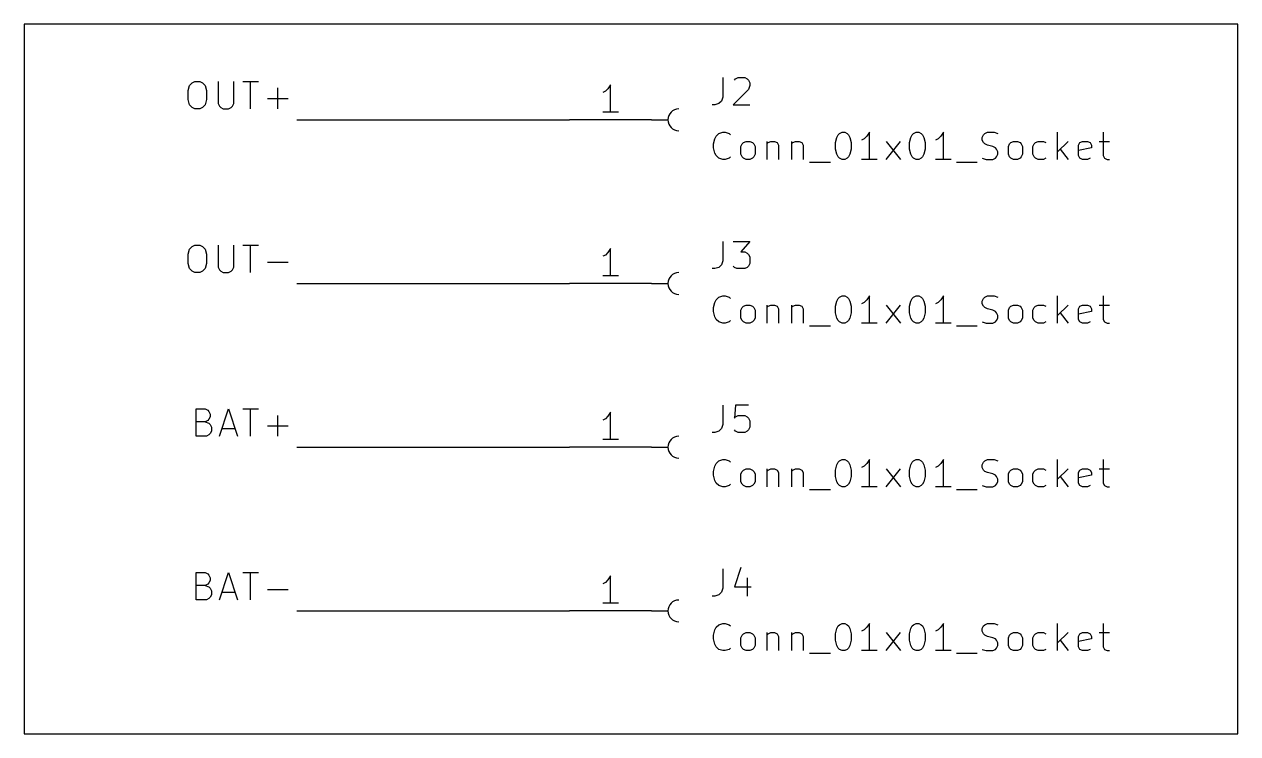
# Model space of a CAD drawing. Header units: inches. Extents: x 0.4 to 11.3, y -7.9 to -0.4.
# Drawn here: x 6.8 to 9.025, y -5.475 to -4.175 of the extents above; entities that cross this region are included whole.
import ezdxf

# ---------------------------------------------------------------- set-up
doc = ezdxf.new("R2010")
doc.units = ezdxf.units.IN
doc.header["$MEASUREMENT"] = 0
for name, color, linetype in [('GREENSIXTYFIVE', 129, 'CONTINUOUS'), ('LIGHTBLUE', 172, 'CONTINUOUS'), ('LIGHTGREEN', 92, 'CONTINUOUS'), ('LIGHTRED', 12, 'CONTINUOUS'), ('RED', 14, 'CONTINUOUS'), ('REDSIX', 19, 'CONTINUOUS')]:
    doc.layers.add(name, color=color, linetype=linetype)

msp = doc.modelspace()

# ---------------------------------------------------------------- linework, layer by layer
at = {"layer": 'GREENSIXTYFIVE', "linetype": 'CONTINUOUS'}
for p, q in [((8.0806, -4.2728), (8.0806, -4.3085)), ((8.1282, -4.2942), (8.0996, -4.3228)), ((8.102, -4.2776), (8.1044, -4.2752)), ((8.1044, -4.2752), (8.1091, -4.2728)), ((8.1091, -4.2728), (8.121, -4.2728)), ((8.121, -4.2728), (8.1258, -4.2752)), ((8.1258, -4.2752), (8.1282, -4.2776)), ((8.1282, -4.2776), (8.1306, -4.2823)), ((8.1306, -4.2871), (8.1282, -4.2942)), ((8.1306, -4.2823), (8.1306, -4.2871)), ((8.0782, -4.3157), (8.0734, -4.3204)), ((8.0806, -4.3085), (8.0782, -4.3157)), ((8.0663, -4.3228), (8.0615, -4.3228)), ((8.0734, -4.3204), (8.0663, -4.3228)), ((8.0996, -4.3228), (8.1306, -4.3228)), ((8.0663, -4.3847), (8.0687, -4.3799)), ((8.0687, -4.3799), (8.0734, -4.3752)), ((8.0734, -4.3752), (8.0806, -4.3728)), ((8.0806, -4.3728), (8.0853, -4.3728)), ((8.0853, -4.3728), (8.0925, -4.3752)), ((8.0925, -4.3752), (8.0949, -4.3776)), ((8.2877, -4.3918), (8.2901, -4.3823)), ((8.2901, -4.3823), (8.2925, -4.3776)), ((8.2925, -4.3776), (8.2948, -4.3752)), ((8.2948, -4.3752), (8.2996, -4.3728)), ((8.2996, -4.3728), (8.3044, -4.3728)), ((8.3044, -4.3728), (8.3091, -4.3752)), ((8.3091, -4.3752), (8.3115, -4.3776)), ((8.3115, -4.3776), (8.3139, -4.3823)), ((8.3139, -4.3823), (8.3163, -4.3918)), ((8.3448, -4.3799), (8.3401, -4.3847)), ((8.3496, -4.3728), (8.3448, -4.3799)), ((8.3496, -4.4228), (8.3496, -4.3728)), ((8.4234, -4.3918), (8.4258, -4.3823)), ((8.4258, -4.3823), (8.4282, -4.3776)), ((8.4282, -4.3776), (8.4306, -4.3752)), ((8.4306, -4.3752), (8.4353, -4.3728)), ((8.4353, -4.3728), (8.4401, -4.3728)), ((8.4401, -4.3728), (8.4448, -4.3752)), ((8.4448, -4.3752), (8.4472, -4.3776)), ((8.4472, -4.3776), (8.4496, -4.3823)), ((8.4496, -4.3823), (8.452, -4.3918)), ((8.4806, -4.3799), (8.4758, -4.3847)), ((8.4853, -4.3728), (8.4806, -4.3799)), ((8.4853, -4.4228), (8.4853, -4.3728)), ((8.5567, -4.3823), (8.5591, -4.3776)), ((8.5567, -4.3871), (8.5567, -4.3823)), ((8.5591, -4.3776), (8.5615, -4.3752)), ((8.5615, -4.3752), (8.5663, -4.3728)), ((8.5663, -4.3728), (8.5782, -4.3728)), ((8.5782, -4.3728), (8.5853, -4.3752)), ((8.6948, -4.4228), (8.6948, -4.3728)), ((8.7782, -4.3728), (8.7782, -4.4157)), ((8.0639, -4.3942), (8.0663, -4.3847)), ((8.0639, -4.4014), (8.0639, -4.3942)), ((8.0663, -4.4109), (8.0639, -4.4014)), ((8.1139, -4.399), (8.1163, -4.3942)), ((8.1139, -4.4133), (8.1139, -4.399)), ((8.1163, -4.3942), (8.1187, -4.3918)), ((8.1187, -4.3918), (8.1234, -4.3895)), ((8.1234, -4.3895), (8.1306, -4.3895)), ((8.1306, -4.3895), (8.1353, -4.3918)), ((8.1353, -4.3918), (8.1377, -4.3942)), ((8.1377, -4.3942), (8.1401, -4.399)), ((8.1401, -4.399), (8.1401, -4.4133)), ((8.1615, -4.3895), (8.1615, -4.4228)), ((8.1615, -4.3942), (8.1639, -4.3918)), ((8.1639, -4.3918), (8.1687, -4.3895)), ((8.1687, -4.3895), (8.1758, -4.3895)), ((8.1758, -4.3895), (8.1806, -4.3918)), ((8.1806, -4.3918), (8.1829, -4.3966)), ((8.1829, -4.3966), (8.1829, -4.4228)), ((8.2068, -4.3895), (8.2068, -4.4228)), ((8.2068, -4.3942), (8.2091, -4.3918)), ((8.2091, -4.3918), (8.2139, -4.3895)), ((8.2139, -4.3895), (8.221, -4.3895)), ((8.221, -4.3895), (8.2258, -4.3918)), ((8.2258, -4.3918), (8.2282, -4.3966)), ((8.2282, -4.3966), (8.2282, -4.4228)), ((8.2877, -4.4038), (8.2877, -4.3918)), ((8.2901, -4.4133), (8.2877, -4.4038)), ((8.3163, -4.4038), (8.3139, -4.4133)), ((8.3163, -4.3918), (8.3163, -4.4038)), ((8.3401, -4.3847), (8.3353, -4.3871)), ((8.3806, -4.4228), (8.4067, -4.3895)), ((8.3806, -4.3895), (8.4067, -4.4228)), ((8.4234, -4.4038), (8.4234, -4.3918)), ((8.4258, -4.4133), (8.4234, -4.4038)), ((8.452, -4.4038), (8.4496, -4.4133)), ((8.452, -4.3918), (8.452, -4.4038)), ((8.4758, -4.3847), (8.471, -4.3871)), ((8.5591, -4.3918), (8.5567, -4.3871)), ((8.5615, -4.3942), (8.5591, -4.3918)), ((8.5663, -4.3966), (8.5615, -4.3942)), ((8.5758, -4.399), (8.5663, -4.3966)), ((8.5806, -4.4014), (8.5758, -4.399)), ((8.5829, -4.4038), (8.5806, -4.4014)), ((8.5853, -4.4085), (8.5829, -4.4038)), ((8.6044, -4.399), (8.6067, -4.3942)), ((8.6044, -4.4133), (8.6044, -4.399)), ((8.6067, -4.3942), (8.6091, -4.3918)), ((8.6091, -4.3918), (8.6139, -4.3895)), ((8.6139, -4.3895), (8.621, -4.3895)), ((8.621, -4.3895), (8.6258, -4.3918)), ((8.6258, -4.3918), (8.6282, -4.3942)), ((8.6282, -4.3942), (8.6306, -4.399)), ((8.6306, -4.399), (8.6306, -4.4133)), ((8.6496, -4.399), (8.652, -4.3942)), ((8.6496, -4.4133), (8.6496, -4.399)), ((8.652, -4.3942), (8.6544, -4.3918)), ((8.6544, -4.3918), (8.6591, -4.3895)), ((8.6591, -4.3895), (8.6686, -4.3895)), ((8.6686, -4.3895), (8.6734, -4.3918)), ((8.7139, -4.3895), (8.6948, -4.4085)), ((8.6996, -4.4038), (8.7139, -4.4228)), ((8.7329, -4.3966), (8.7353, -4.3918)), ((8.7329, -4.4157), (8.7329, -4.3966)), ((8.7567, -4.4014), (8.7329, -4.4061)), ((8.7353, -4.3918), (8.7401, -4.3895)), ((8.7401, -4.3895), (8.7496, -4.3895)), ((8.7496, -4.3895), (8.7544, -4.3918)), ((8.7544, -4.3918), (8.7567, -4.3966)), ((8.7567, -4.3966), (8.7567, -4.4014)), ((8.771, -4.3895), (8.7901, -4.3895)), ((8.0687, -4.4157), (8.0663, -4.4109)), ((8.0734, -4.4204), (8.0687, -4.4157)), ((8.0806, -4.4228), (8.0734, -4.4204)), ((8.0853, -4.4228), (8.0806, -4.4228)), ((8.0925, -4.4204), (8.0853, -4.4228)), ((8.0949, -4.418), (8.0925, -4.4204)), ((8.1163, -4.418), (8.1139, -4.4133)), ((8.1187, -4.4204), (8.1163, -4.418)), ((8.1234, -4.4228), (8.1187, -4.4204)), ((8.1306, -4.4228), (8.1234, -4.4228)), ((8.1353, -4.4204), (8.1306, -4.4228)), ((8.1377, -4.418), (8.1353, -4.4204)), ((8.1401, -4.4133), (8.1377, -4.418)), ((8.2401, -4.4276), (8.2782, -4.4276)), ((8.2925, -4.418), (8.2901, -4.4133)), ((8.2948, -4.4204), (8.2925, -4.418)), ((8.2996, -4.4228), (8.2948, -4.4204)), ((8.3044, -4.4228), (8.2996, -4.4228)), ((8.3091, -4.4204), (8.3044, -4.4228)), ((8.3115, -4.418), (8.3091, -4.4204)), ((8.3139, -4.4133), (8.3115, -4.418)), ((8.3639, -4.4228), (8.3353, -4.4228)), ((8.4282, -4.418), (8.4258, -4.4133)), ((8.4306, -4.4204), (8.4282, -4.418)), ((8.4353, -4.4228), (8.4306, -4.4204)), ((8.4401, -4.4228), (8.4353, -4.4228)), ((8.4448, -4.4204), (8.4401, -4.4228)), ((8.4472, -4.418), (8.4448, -4.4204)), ((8.4496, -4.4133), (8.4472, -4.418)), ((8.4996, -4.4228), (8.471, -4.4228)), ((8.5091, -4.4276), (8.5472, -4.4276)), ((8.5567, -4.4204), (8.5639, -4.4228)), ((8.5639, -4.4228), (8.5758, -4.4228)), ((8.5758, -4.4228), (8.5806, -4.4204)), ((8.5806, -4.4204), (8.5829, -4.418)), ((8.5829, -4.418), (8.5853, -4.4133)), ((8.5853, -4.4133), (8.5853, -4.4085)), ((8.6067, -4.418), (8.6044, -4.4133)), ((8.6091, -4.4204), (8.6067, -4.418)), ((8.6139, -4.4228), (8.6091, -4.4204)), ((8.621, -4.4228), (8.6139, -4.4228)), ((8.6258, -4.4204), (8.621, -4.4228)), ((8.6282, -4.418), (8.6258, -4.4204)), ((8.6306, -4.4133), (8.6282, -4.418)), ((8.652, -4.418), (8.6496, -4.4133)), ((8.6544, -4.4204), (8.652, -4.418)), ((8.6591, -4.4228), (8.6544, -4.4204)), ((8.6686, -4.4228), (8.6591, -4.4228)), ((8.6734, -4.4204), (8.6686, -4.4228)), ((8.7353, -4.4204), (8.7329, -4.4157)), ((8.7401, -4.4228), (8.7353, -4.4204)), ((8.7496, -4.4228), (8.7401, -4.4228)), ((8.7544, -4.4204), (8.7496, -4.4228)), ((8.7782, -4.4157), (8.7806, -4.4204)), ((8.7806, -4.4204), (8.7853, -4.4228)), ((8.7853, -4.4228), (8.7901, -4.4228)), ((8.0806, -4.5728), (8.0806, -4.6085)), ((8.0996, -4.5728), (8.1306, -4.5728)), ((8.1306, -4.5728), (8.1139, -4.5918)), ((8.1139, -4.5918), (8.121, -4.5918)), ((8.121, -4.5918), (8.1258, -4.5942)), ((8.1258, -4.5942), (8.1282, -4.5966)), ((8.1282, -4.5966), (8.1306, -4.6014)), ((8.1306, -4.6014), (8.1306, -4.6133)), ((8.0663, -4.6228), (8.0615, -4.6228)), ((8.0734, -4.6204), (8.0663, -4.6228)), ((8.0782, -4.6157), (8.0734, -4.6204)), ((8.0806, -4.6085), (8.0782, -4.6157)), ((8.102, -4.6204), (8.0996, -4.618)), ((8.1068, -4.6228), (8.102, -4.6204)), ((8.121, -4.6228), (8.1068, -4.6228)), ((8.1258, -4.6204), (8.121, -4.6228)), ((8.1282, -4.618), (8.1258, -4.6204)), ((8.1306, -4.6133), (8.1282, -4.618)), ((8.0639, -4.6942), (8.0663, -4.6847)), ((8.0639, -4.7014), (8.0639, -4.6942)), ((8.0663, -4.6847), (8.0687, -4.6799)), ((8.0687, -4.6799), (8.0734, -4.6752)), ((8.0734, -4.6752), (8.0806, -4.6728)), ((8.0806, -4.6728), (8.0853, -4.6728)), ((8.0853, -4.6728), (8.0925, -4.6752)), ((8.0925, -4.6752), (8.0949, -4.6776)), ((8.1139, -4.699), (8.1163, -4.6942)), ((8.1163, -4.6942), (8.1187, -4.6918)), ((8.1187, -4.6918), (8.1234, -4.6895)), ((8.1234, -4.6895), (8.1306, -4.6895)), ((8.1306, -4.6895), (8.1353, -4.6918)), ((8.1353, -4.6918), (8.1377, -4.6942)), ((8.1377, -4.6942), (8.1401, -4.699)), ((8.1615, -4.6895), (8.1615, -4.7228)), ((8.1615, -4.6942), (8.1639, -4.6918)), ((8.1639, -4.6918), (8.1687, -4.6895)), ((8.1687, -4.6895), (8.1758, -4.6895)), ((8.1758, -4.6895), (8.1806, -4.6918)), ((8.1806, -4.6918), (8.1829, -4.6966)), ((8.2068, -4.6895), (8.2068, -4.7228)), ((8.2068, -4.6942), (8.2091, -4.6918)), ((8.2091, -4.6918), (8.2139, -4.6895)), ((8.2139, -4.6895), (8.221, -4.6895)), ((8.221, -4.6895), (8.2258, -4.6918)), ((8.2258, -4.6918), (8.2282, -4.6966)), ((8.2877, -4.6918), (8.2901, -4.6823)), ((8.2877, -4.7038), (8.2877, -4.6918)), ((8.2901, -4.6823), (8.2925, -4.6776)), ((8.2925, -4.6776), (8.2948, -4.6752)), ((8.2948, -4.6752), (8.2996, -4.6728)), ((8.2996, -4.6728), (8.3044, -4.6728)), ((8.3044, -4.6728), (8.3091, -4.6752)), ((8.3091, -4.6752), (8.3115, -4.6776)), ((8.3115, -4.6776), (8.3139, -4.6823)), ((8.3139, -4.6823), (8.3163, -4.6918)), ((8.3163, -4.6918), (8.3163, -4.7038)), ((8.3401, -4.6847), (8.3353, -4.6871)), ((8.3448, -4.6799), (8.3401, -4.6847)), ((8.3496, -4.6728), (8.3448, -4.6799)), ((8.3496, -4.7228), (8.3496, -4.6728)), ((8.3806, -4.7228), (8.4067, -4.6895)), ((8.3806, -4.6895), (8.4067, -4.7228)), ((8.4234, -4.6918), (8.4258, -4.6823)), ((8.4234, -4.7038), (8.4234, -4.6918)), ((8.4258, -4.6823), (8.4282, -4.6776)), ((8.4282, -4.6776), (8.4306, -4.6752)), ((8.4306, -4.6752), (8.4353, -4.6728)), ((8.4353, -4.6728), (8.4401, -4.6728)), ((8.4401, -4.6728), (8.4448, -4.6752)), ((8.4448, -4.6752), (8.4472, -4.6776)), ((8.4472, -4.6776), (8.4496, -4.6823)), ((8.4496, -4.6823), (8.452, -4.6918)), ((8.452, -4.6918), (8.452, -4.7038)), ((8.4758, -4.6847), (8.471, -4.6871)), ((8.4806, -4.6799), (8.4758, -4.6847)), ((8.4853, -4.6728), (8.4806, -4.6799)), ((8.4853, -4.7228), (8.4853, -4.6728)), ((8.5567, -4.6823), (8.5591, -4.6776)), ((8.5567, -4.6871), (8.5567, -4.6823)), ((8.5591, -4.6918), (8.5567, -4.6871)), ((8.5591, -4.6776), (8.5615, -4.6752)), ((8.5615, -4.6942), (8.5591, -4.6918)), ((8.5615, -4.6752), (8.5663, -4.6728)), ((8.5663, -4.6966), (8.5615, -4.6942)), ((8.5663, -4.6728), (8.5782, -4.6728)), ((8.5782, -4.6728), (8.5853, -4.6752)), ((8.6044, -4.699), (8.6067, -4.6942)), ((8.6067, -4.6942), (8.6091, -4.6918)), ((8.6091, -4.6918), (8.6139, -4.6895)), ((8.6139, -4.6895), (8.621, -4.6895)), ((8.621, -4.6895), (8.6258, -4.6918)), ((8.6258, -4.6918), (8.6282, -4.6942)), ((8.6282, -4.6942), (8.6306, -4.699)), ((8.6496, -4.699), (8.652, -4.6942)), ((8.652, -4.6942), (8.6544, -4.6918)), ((8.6544, -4.6918), (8.6591, -4.6895)), ((8.6591, -4.6895), (8.6686, -4.6895)), ((8.6686, -4.6895), (8.6734, -4.6918)), ((8.6948, -4.7228), (8.6948, -4.6728)), ((8.7139, -4.6895), (8.6948, -4.7085)), ((8.7329, -4.6966), (8.7353, -4.6918)), ((8.7353, -4.6918), (8.7401, -4.6895)), ((8.7401, -4.6895), (8.7496, -4.6895)), ((8.7496, -4.6895), (8.7544, -4.6918)), ((8.7544, -4.6918), (8.7567, -4.6966)), ((8.771, -4.6895), (8.7901, -4.6895)), ((8.7782, -4.6728), (8.7782, -4.7157)), ((8.0663, -4.7109), (8.0639, -4.7014)), ((8.0687, -4.7157), (8.0663, -4.7109)), ((8.0734, -4.7204), (8.0687, -4.7157)), ((8.1139, -4.7133), (8.1139, -4.699)), ((8.1163, -4.718), (8.1139, -4.7133)), ((8.1401, -4.7133), (8.1377, -4.718)), ((8.1401, -4.699), (8.1401, -4.7133)), ((8.1829, -4.6966), (8.1829, -4.7228)), ((8.2282, -4.6966), (8.2282, -4.7228)), ((8.2901, -4.7133), (8.2877, -4.7038)), ((8.2925, -4.718), (8.2901, -4.7133)), ((8.3139, -4.7133), (8.3115, -4.718)), ((8.3163, -4.7038), (8.3139, -4.7133)), ((8.4258, -4.7133), (8.4234, -4.7038)), ((8.4282, -4.718), (8.4258, -4.7133)), ((8.4496, -4.7133), (8.4472, -4.718)), ((8.452, -4.7038), (8.4496, -4.7133)), ((8.5758, -4.699), (8.5663, -4.6966)), ((8.5806, -4.7014), (8.5758, -4.699)), ((8.5829, -4.7038), (8.5806, -4.7014)), ((8.5853, -4.7085), (8.5829, -4.7038)), ((8.5829, -4.718), (8.5853, -4.7133)), ((8.5853, -4.7133), (8.5853, -4.7085)), ((8.6044, -4.7133), (8.6044, -4.699)), ((8.6067, -4.718), (8.6044, -4.7133)), ((8.6306, -4.7133), (8.6282, -4.718)), ((8.6306, -4.699), (8.6306, -4.7133)), ((8.6496, -4.7133), (8.6496, -4.699)), ((8.652, -4.718), (8.6496, -4.7133)), ((8.6996, -4.7038), (8.7139, -4.7228)), ((8.7329, -4.7157), (8.7329, -4.6966)), ((8.7567, -4.7014), (8.7329, -4.7061)), ((8.7353, -4.7204), (8.7329, -4.7157)), ((8.7567, -4.6966), (8.7567, -4.7014)), ((8.7782, -4.7157), (8.7806, -4.7204)), ((8.0806, -4.7228), (8.0734, -4.7204)), ((8.0853, -4.7228), (8.0806, -4.7228)), ((8.0925, -4.7204), (8.0853, -4.7228)), ((8.0949, -4.718), (8.0925, -4.7204)), ((8.1187, -4.7204), (8.1163, -4.718)), ((8.1234, -4.7228), (8.1187, -4.7204)), ((8.1306, -4.7228), (8.1234, -4.7228)), ((8.1353, -4.7204), (8.1306, -4.7228)), ((8.1377, -4.718), (8.1353, -4.7204)), ((8.2401, -4.7276), (8.2782, -4.7276)), ((8.2948, -4.7204), (8.2925, -4.718)), ((8.2996, -4.7228), (8.2948, -4.7204)), ((8.3044, -4.7228), (8.2996, -4.7228)), ((8.3091, -4.7204), (8.3044, -4.7228)), ((8.3115, -4.718), (8.3091, -4.7204)), ((8.3639, -4.7228), (8.3353, -4.7228)), ((8.4306, -4.7204), (8.4282, -4.718)), ((8.4353, -4.7228), (8.4306, -4.7204)), ((8.4401, -4.7228), (8.4353, -4.7228)), ((8.4448, -4.7204), (8.4401, -4.7228)), ((8.4472, -4.718), (8.4448, -4.7204)), ((8.4996, -4.7228), (8.471, -4.7228)), ((8.5091, -4.7276), (8.5472, -4.7276)), ((8.5567, -4.7204), (8.5639, -4.7228)), ((8.5639, -4.7228), (8.5758, -4.7228)), ((8.5758, -4.7228), (8.5806, -4.7204)), ((8.5806, -4.7204), (8.5829, -4.718)), ((8.6091, -4.7204), (8.6067, -4.718)), ((8.6139, -4.7228), (8.6091, -4.7204)), ((8.621, -4.7228), (8.6139, -4.7228)), ((8.6258, -4.7204), (8.621, -4.7228)), ((8.6282, -4.718), (8.6258, -4.7204)), ((8.6544, -4.7204), (8.652, -4.718)), ((8.6591, -4.7228), (8.6544, -4.7204)), ((8.6686, -4.7228), (8.6591, -4.7228)), ((8.6734, -4.7204), (8.6686, -4.7228)), ((8.7401, -4.7228), (8.7353, -4.7204)), ((8.7496, -4.7228), (8.7401, -4.7228)), ((8.7544, -4.7204), (8.7496, -4.7228)), ((8.7806, -4.7204), (8.7853, -4.7228)), ((8.7853, -4.7228), (8.7901, -4.7228)), ((8.0806, -4.8728), (8.0806, -4.9085)), ((8.1044, -4.8728), (8.102, -4.8966)), ((8.102, -4.8966), (8.1044, -4.8942)), ((8.1282, -4.8728), (8.1044, -4.8728)), ((8.1044, -4.8942), (8.1091, -4.8918)), ((8.1091, -4.8918), (8.121, -4.8918)), ((8.121, -4.8918), (8.1258, -4.8942)), ((8.1258, -4.8942), (8.1282, -4.8966)), ((8.0782, -4.9157), (8.0734, -4.9204)), ((8.0806, -4.9085), (8.0782, -4.9157)), ((8.1282, -4.8966), (8.1306, -4.9014)), ((8.1306, -4.9133), (8.1282, -4.918)), ((8.1306, -4.9014), (8.1306, -4.9133)), ((8.0663, -4.9228), (8.0615, -4.9228)), ((8.0734, -4.9204), (8.0663, -4.9228)), ((8.1044, -4.9204), (8.102, -4.918)), ((8.1091, -4.9228), (8.1044, -4.9204)), ((8.121, -4.9228), (8.1091, -4.9228)), ((8.1258, -4.9204), (8.121, -4.9228)), ((8.1282, -4.918), (8.1258, -4.9204)), ((8.0663, -4.9847), (8.0687, -4.9799)), ((8.0687, -4.9799), (8.0734, -4.9752)), ((8.0734, -4.9752), (8.0806, -4.9728)), ((8.0806, -4.9728), (8.0853, -4.9728)), ((8.0853, -4.9728), (8.0925, -4.9752)), ((8.0925, -4.9752), (8.0949, -4.9776)), ((8.2877, -4.9918), (8.2901, -4.9823)), ((8.2901, -4.9823), (8.2925, -4.9776)), ((8.2925, -4.9776), (8.2948, -4.9752)), ((8.2948, -4.9752), (8.2996, -4.9728)), ((8.2996, -4.9728), (8.3044, -4.9728)), ((8.3044, -4.9728), (8.3091, -4.9752)), ((8.3091, -4.9752), (8.3115, -4.9776)), ((8.3115, -4.9776), (8.3139, -4.9823)), ((8.3139, -4.9823), (8.3163, -4.9918)), ((8.3448, -4.9799), (8.3401, -4.9847)), ((8.3496, -4.9728), (8.3448, -4.9799)), ((8.3496, -5.0228), (8.3496, -4.9728)), ((8.4234, -4.9918), (8.4258, -4.9823)), ((8.4258, -4.9823), (8.4282, -4.9776)), ((8.4282, -4.9776), (8.4306, -4.9752)), ((8.4306, -4.9752), (8.4353, -4.9728)), ((8.4353, -4.9728), (8.4401, -4.9728)), ((8.4401, -4.9728), (8.4448, -4.9752)), ((8.4448, -4.9752), (8.4472, -4.9776)), ((8.4472, -4.9776), (8.4496, -4.9823)), ((8.4496, -4.9823), (8.452, -4.9918)), ((8.4806, -4.9799), (8.4758, -4.9847)), ((8.4853, -4.9728), (8.4806, -4.9799)), ((8.4853, -5.0228), (8.4853, -4.9728)), ((8.5567, -4.9823), (8.5591, -4.9776)), ((8.5567, -4.9871), (8.5567, -4.9823)), ((8.5591, -4.9776), (8.5615, -4.9752)), ((8.5615, -4.9752), (8.5663, -4.9728)), ((8.5663, -4.9728), (8.5782, -4.9728)), ((8.5782, -4.9728), (8.5853, -4.9752)), ((8.6948, -5.0228), (8.6948, -4.9728)), ((8.7782, -4.9728), (8.7782, -5.0157)), ((8.0639, -4.9942), (8.0663, -4.9847)), ((8.0639, -5.0014), (8.0639, -4.9942)), ((8.0663, -5.0109), (8.0639, -5.0014)), ((8.1139, -4.999), (8.1163, -4.9942)), ((8.1139, -5.0133), (8.1139, -4.999)), ((8.1163, -4.9942), (8.1187, -4.9918)), ((8.1187, -4.9918), (8.1234, -4.9895)), ((8.1234, -4.9895), (8.1306, -4.9895)), ((8.1306, -4.9895), (8.1353, -4.9918)), ((8.1353, -4.9918), (8.1377, -4.9942)), ((8.1377, -4.9942), (8.1401, -4.999)), ((8.1401, -4.999), (8.1401, -5.0133)), ((8.1615, -4.9895), (8.1615, -5.0228)), ((8.1615, -4.9942), (8.1639, -4.9918)), ((8.1639, -4.9918), (8.1687, -4.9895)), ((8.1687, -4.9895), (8.1758, -4.9895)), ((8.1758, -4.9895), (8.1806, -4.9918)), ((8.1806, -4.9918), (8.1829, -4.9966)), ((8.1829, -4.9966), (8.1829, -5.0228)), ((8.2068, -4.9895), (8.2068, -5.0228)), ((8.2068, -4.9942), (8.2091, -4.9918)), ((8.2091, -4.9918), (8.2139, -4.9895)), ((8.2139, -4.9895), (8.221, -4.9895)), ((8.221, -4.9895), (8.2258, -4.9918)), ((8.2258, -4.9918), (8.2282, -4.9966)), ((8.2282, -4.9966), (8.2282, -5.0228)), ((8.2877, -5.0038), (8.2877, -4.9918)), ((8.2901, -5.0133), (8.2877, -5.0038)), ((8.3163, -5.0038), (8.3139, -5.0133)), ((8.3163, -4.9918), (8.3163, -5.0038)), ((8.3401, -4.9847), (8.3353, -4.9871)), ((8.3806, -5.0228), (8.4067, -4.9895)), ((8.3806, -4.9895), (8.4067, -5.0228)), ((8.4234, -5.0038), (8.4234, -4.9918)), ((8.4258, -5.0133), (8.4234, -5.0038)), ((8.452, -5.0038), (8.4496, -5.0133)), ((8.452, -4.9918), (8.452, -5.0038)), ((8.4758, -4.9847), (8.471, -4.9871)), ((8.5591, -4.9918), (8.5567, -4.9871)), ((8.5615, -4.9942), (8.5591, -4.9918)), ((8.5663, -4.9966), (8.5615, -4.9942)), ((8.5758, -4.999), (8.5663, -4.9966)), ((8.5806, -5.0014), (8.5758, -4.999)), ((8.5829, -5.0038), (8.5806, -5.0014)), ((8.5853, -5.0085), (8.5829, -5.0038)), ((8.6044, -4.999), (8.6067, -4.9942)), ((8.6044, -5.0133), (8.6044, -4.999)), ((8.6067, -4.9942), (8.6091, -4.9918)), ((8.6091, -4.9918), (8.6139, -4.9895)), ((8.6139, -4.9895), (8.621, -4.9895)), ((8.621, -4.9895), (8.6258, -4.9918)), ((8.6258, -4.9918), (8.6282, -4.9942)), ((8.6282, -4.9942), (8.6306, -4.999)), ((8.6306, -4.999), (8.6306, -5.0133)), ((8.6496, -4.999), (8.652, -4.9942)), ((8.6496, -5.0133), (8.6496, -4.999)), ((8.652, -4.9942), (8.6544, -4.9918)), ((8.6544, -4.9918), (8.6591, -4.9895)), ((8.6591, -4.9895), (8.6686, -4.9895)), ((8.6686, -4.9895), (8.6734, -4.9918)), ((8.7139, -4.9895), (8.6948, -5.0085)), ((8.6996, -5.0038), (8.7139, -5.0228)), ((8.7329, -4.9966), (8.7353, -4.9918)), ((8.7329, -5.0157), (8.7329, -4.9966)), ((8.7567, -5.0014), (8.7329, -5.0061)), ((8.7353, -4.9918), (8.7401, -4.9895)), ((8.7401, -4.9895), (8.7496, -4.9895)), ((8.7496, -4.9895), (8.7544, -4.9918)), ((8.7544, -4.9918), (8.7567, -4.9966)), ((8.7567, -4.9966), (8.7567, -5.0014)), ((8.771, -4.9895), (8.7901, -4.9895)), ((8.0687, -5.0157), (8.0663, -5.0109)), ((8.0734, -5.0204), (8.0687, -5.0157)), ((8.0806, -5.0228), (8.0734, -5.0204)), ((8.0853, -5.0228), (8.0806, -5.0228)), ((8.0925, -5.0204), (8.0853, -5.0228)), ((8.0949, -5.018), (8.0925, -5.0204)), ((8.1163, -5.018), (8.1139, -5.0133)), ((8.1187, -5.0204), (8.1163, -5.018)), ((8.1234, -5.0228), (8.1187, -5.0204)), ((8.1306, -5.0228), (8.1234, -5.0228)), ((8.1353, -5.0204), (8.1306, -5.0228)), ((8.1377, -5.018), (8.1353, -5.0204)), ((8.1401, -5.0133), (8.1377, -5.018)), ((8.2401, -5.0276), (8.2782, -5.0276)), ((8.2925, -5.018), (8.2901, -5.0133)), ((8.2948, -5.0204), (8.2925, -5.018)), ((8.2996, -5.0228), (8.2948, -5.0204)), ((8.3044, -5.0228), (8.2996, -5.0228)), ((8.3091, -5.0204), (8.3044, -5.0228)), ((8.3115, -5.018), (8.3091, -5.0204)), ((8.3139, -5.0133), (8.3115, -5.018)), ((8.3639, -5.0228), (8.3353, -5.0228)), ((8.4282, -5.018), (8.4258, -5.0133)), ((8.4306, -5.0204), (8.4282, -5.018)), ((8.4353, -5.0228), (8.4306, -5.0204)), ((8.4401, -5.0228), (8.4353, -5.0228)), ((8.4448, -5.0204), (8.4401, -5.0228)), ((8.4472, -5.018), (8.4448, -5.0204)), ((8.4496, -5.0133), (8.4472, -5.018)), ((8.4996, -5.0228), (8.471, -5.0228)), ((8.5091, -5.0276), (8.5472, -5.0276)), ((8.5567, -5.0204), (8.5639, -5.0228)), ((8.5639, -5.0228), (8.5758, -5.0228)), ((8.5758, -5.0228), (8.5806, -5.0204)), ((8.5806, -5.0204), (8.5829, -5.018)), ((8.5829, -5.018), (8.5853, -5.0133)), ((8.5853, -5.0133), (8.5853, -5.0085)), ((8.6067, -5.018), (8.6044, -5.0133)), ((8.6091, -5.0204), (8.6067, -5.018)), ((8.6139, -5.0228), (8.6091, -5.0204)), ((8.621, -5.0228), (8.6139, -5.0228)), ((8.6258, -5.0204), (8.621, -5.0228)), ((8.6282, -5.018), (8.6258, -5.0204)), ((8.6306, -5.0133), (8.6282, -5.018)), ((8.652, -5.018), (8.6496, -5.0133)), ((8.6544, -5.0204), (8.652, -5.018)), ((8.6591, -5.0228), (8.6544, -5.0204)), ((8.6686, -5.0228), (8.6591, -5.0228)), ((8.6734, -5.0204), (8.6686, -5.0228)), ((8.7353, -5.0204), (8.7329, -5.0157)), ((8.7401, -5.0228), (8.7353, -5.0204)), ((8.7496, -5.0228), (8.7401, -5.0228)), ((8.7544, -5.0204), (8.7496, -5.0228)), ((8.7782, -5.0157), (8.7806, -5.0204)), ((8.7806, -5.0204), (8.7853, -5.0228)), ((8.7853, -5.0228), (8.7901, -5.0228)), ((8.0806, -5.1728), (8.0806, -5.2085)), ((8.1139, -5.1704), (8.102, -5.2061)), ((8.102, -5.2061), (8.1329, -5.2061)), ((8.1258, -5.1895), (8.1258, -5.2228)), ((8.0663, -5.2228), (8.0615, -5.2228)), ((8.0734, -5.2204), (8.0663, -5.2228)), ((8.0782, -5.2157), (8.0734, -5.2204)), ((8.0806, -5.2085), (8.0782, -5.2157)), ((8.0734, -5.2752), (8.0806, -5.2728)), ((8.0806, -5.2728), (8.0853, -5.2728)), ((8.0853, -5.2728), (8.0925, -5.2752)), ((8.2948, -5.2752), (8.2996, -5.2728)), ((8.2996, -5.2728), (8.3044, -5.2728)), ((8.3044, -5.2728), (8.3091, -5.2752)), ((8.3496, -5.2728), (8.3448, -5.2799)), ((8.3496, -5.3228), (8.3496, -5.2728)), ((8.4306, -5.2752), (8.4353, -5.2728)), ((8.4353, -5.2728), (8.4401, -5.2728)), ((8.4401, -5.2728), (8.4448, -5.2752)), ((8.4853, -5.2728), (8.4806, -5.2799)), ((8.4853, -5.3228), (8.4853, -5.2728)), ((8.5615, -5.2752), (8.5663, -5.2728)), ((8.5663, -5.2728), (8.5782, -5.2728)), ((8.5782, -5.2728), (8.5853, -5.2752)), ((8.6948, -5.3228), (8.6948, -5.2728)), ((8.7782, -5.2728), (8.7782, -5.3157)), ((8.0639, -5.2942), (8.0663, -5.2847)), ((8.0639, -5.3014), (8.0639, -5.2942)), ((8.0663, -5.2847), (8.0687, -5.2799)), ((8.0687, -5.2799), (8.0734, -5.2752)), ((8.0925, -5.2752), (8.0949, -5.2776)), ((8.1139, -5.299), (8.1163, -5.2942)), ((8.1163, -5.2942), (8.1187, -5.2918)), ((8.1187, -5.2918), (8.1234, -5.2895)), ((8.1234, -5.2895), (8.1306, -5.2895)), ((8.1306, -5.2895), (8.1353, -5.2918)), ((8.1353, -5.2918), (8.1377, -5.2942)), ((8.1377, -5.2942), (8.1401, -5.299)), ((8.1615, -5.2895), (8.1615, -5.3228)), ((8.1615, -5.2942), (8.1639, -5.2918)), ((8.1639, -5.2918), (8.1687, -5.2895)), ((8.1687, -5.2895), (8.1758, -5.2895)), ((8.1758, -5.2895), (8.1806, -5.2918)), ((8.1806, -5.2918), (8.1829, -5.2966)), ((8.2068, -5.2895), (8.2068, -5.3228)), ((8.2068, -5.2942), (8.2091, -5.2918)), ((8.2091, -5.2918), (8.2139, -5.2895)), ((8.2139, -5.2895), (8.221, -5.2895)), ((8.221, -5.2895), (8.2258, -5.2918)), ((8.2258, -5.2918), (8.2282, -5.2966)), ((8.2877, -5.2918), (8.2901, -5.2823)), ((8.2877, -5.3038), (8.2877, -5.2918)), ((8.2901, -5.2823), (8.2925, -5.2776)), ((8.2925, -5.2776), (8.2948, -5.2752)), ((8.3091, -5.2752), (8.3115, -5.2776)), ((8.3115, -5.2776), (8.3139, -5.2823)), ((8.3139, -5.2823), (8.3163, -5.2918)), ((8.3163, -5.2918), (8.3163, -5.3038)), ((8.3401, -5.2847), (8.3353, -5.2871)), ((8.3448, -5.2799), (8.3401, -5.2847)), ((8.3806, -5.3228), (8.4067, -5.2895)), ((8.3806, -5.2895), (8.4067, -5.3228)), ((8.4234, -5.2918), (8.4258, -5.2823)), ((8.4234, -5.3038), (8.4234, -5.2918)), ((8.4258, -5.2823), (8.4282, -5.2776)), ((8.4282, -5.2776), (8.4306, -5.2752)), ((8.4448, -5.2752), (8.4472, -5.2776)), ((8.4472, -5.2776), (8.4496, -5.2823)), ((8.4496, -5.2823), (8.452, -5.2918)), ((8.452, -5.2918), (8.452, -5.3038)), ((8.4758, -5.2847), (8.471, -5.2871)), ((8.4806, -5.2799), (8.4758, -5.2847)), ((8.5567, -5.2823), (8.5591, -5.2776)), ((8.5567, -5.2871), (8.5567, -5.2823)), ((8.5591, -5.2918), (8.5567, -5.2871)), ((8.5591, -5.2776), (8.5615, -5.2752)), ((8.5615, -5.2942), (8.5591, -5.2918)), ((8.5663, -5.2966), (8.5615, -5.2942)), ((8.6044, -5.299), (8.6067, -5.2942)), ((8.6067, -5.2942), (8.6091, -5.2918)), ((8.6091, -5.2918), (8.6139, -5.2895)), ((8.6139, -5.2895), (8.621, -5.2895)), ((8.621, -5.2895), (8.6258, -5.2918)), ((8.6258, -5.2918), (8.6282, -5.2942)), ((8.6282, -5.2942), (8.6306, -5.299)), ((8.6496, -5.299), (8.652, -5.2942)), ((8.652, -5.2942), (8.6544, -5.2918)), ((8.6544, -5.2918), (8.6591, -5.2895)), ((8.6591, -5.2895), (8.6686, -5.2895)), ((8.6686, -5.2895), (8.6734, -5.2918)), ((8.7139, -5.2895), (8.6948, -5.3085)), ((8.7329, -5.2966), (8.7353, -5.2918)), ((8.7353, -5.2918), (8.7401, -5.2895)), ((8.7401, -5.2895), (8.7496, -5.2895)), ((8.7496, -5.2895), (8.7544, -5.2918)), ((8.7544, -5.2918), (8.7567, -5.2966)), ((8.771, -5.2895), (8.7901, -5.2895)), ((8.0663, -5.3109), (8.0639, -5.3014)), ((8.0687, -5.3157), (8.0663, -5.3109)), ((8.0734, -5.3204), (8.0687, -5.3157)), ((8.1139, -5.3133), (8.1139, -5.299)), ((8.1163, -5.318), (8.1139, -5.3133)), ((8.1401, -5.3133), (8.1377, -5.318)), ((8.1401, -5.299), (8.1401, -5.3133)), ((8.1829, -5.2966), (8.1829, -5.3228)), ((8.2282, -5.2966), (8.2282, -5.3228)), ((8.2901, -5.3133), (8.2877, -5.3038)), ((8.2925, -5.318), (8.2901, -5.3133)), ((8.3139, -5.3133), (8.3115, -5.318)), ((8.3163, -5.3038), (8.3139, -5.3133)), ((8.4258, -5.3133), (8.4234, -5.3038)), ((8.4282, -5.318), (8.4258, -5.3133)), ((8.4496, -5.3133), (8.4472, -5.318)), ((8.452, -5.3038), (8.4496, -5.3133)), ((8.5758, -5.299), (8.5663, -5.2966)), ((8.5806, -5.3014), (8.5758, -5.299)), ((8.5829, -5.3038), (8.5806, -5.3014)), ((8.5853, -5.3085), (8.5829, -5.3038)), ((8.5829, -5.318), (8.5853, -5.3133)), ((8.5853, -5.3133), (8.5853, -5.3085)), ((8.6044, -5.3133), (8.6044, -5.299)), ((8.6067, -5.318), (8.6044, -5.3133)), ((8.6306, -5.3133), (8.6282, -5.318)), ((8.6306, -5.299), (8.6306, -5.3133)), ((8.6496, -5.3133), (8.6496, -5.299)), ((8.652, -5.318), (8.6496, -5.3133)), ((8.6996, -5.3038), (8.7139, -5.3228)), ((8.7329, -5.3157), (8.7329, -5.2966)), ((8.7567, -5.3014), (8.7329, -5.3061)), ((8.7353, -5.3204), (8.7329, -5.3157)), ((8.7567, -5.2966), (8.7567, -5.3014)), ((8.7782, -5.3157), (8.7806, -5.3204)), ((8.0806, -5.3228), (8.0734, -5.3204)), ((8.0853, -5.3228), (8.0806, -5.3228)), ((8.0925, -5.3204), (8.0853, -5.3228)), ((8.0949, -5.318), (8.0925, -5.3204)), ((8.1187, -5.3204), (8.1163, -5.318)), ((8.1234, -5.3228), (8.1187, -5.3204)), ((8.1306, -5.3228), (8.1234, -5.3228)), ((8.1353, -5.3204), (8.1306, -5.3228)), ((8.1377, -5.318), (8.1353, -5.3204)), ((8.2401, -5.3276), (8.2782, -5.3276)), ((8.2948, -5.3204), (8.2925, -5.318)), ((8.2996, -5.3228), (8.2948, -5.3204)), ((8.3044, -5.3228), (8.2996, -5.3228)), ((8.3091, -5.3204), (8.3044, -5.3228)), ((8.3115, -5.318), (8.3091, -5.3204)), ((8.3639, -5.3228), (8.3353, -5.3228)), ((8.4306, -5.3204), (8.4282, -5.318)), ((8.4353, -5.3228), (8.4306, -5.3204)), ((8.4401, -5.3228), (8.4353, -5.3228)), ((8.4448, -5.3204), (8.4401, -5.3228)), ((8.4472, -5.318), (8.4448, -5.3204)), ((8.4996, -5.3228), (8.471, -5.3228)), ((8.5091, -5.3276), (8.5472, -5.3276)), ((8.5567, -5.3204), (8.5639, -5.3228)), ((8.5639, -5.3228), (8.5758, -5.3228)), ((8.5758, -5.3228), (8.5806, -5.3204)), ((8.5806, -5.3204), (8.5829, -5.318)), ((8.6091, -5.3204), (8.6067, -5.318)), ((8.6139, -5.3228), (8.6091, -5.3204)), ((8.621, -5.3228), (8.6139, -5.3228)), ((8.6258, -5.3204), (8.621, -5.3228)), ((8.6282, -5.318), (8.6258, -5.3204)), ((8.6544, -5.3204), (8.652, -5.318)), ((8.6591, -5.3228), (8.6544, -5.3204)), ((8.6686, -5.3228), (8.6591, -5.3228)), ((8.6734, -5.3204), (8.6686, -5.3228)), ((8.7401, -5.3228), (8.7353, -5.3204)), ((8.7496, -5.3228), (8.7401, -5.3228)), ((8.7544, -5.3204), (8.7496, -5.3228)), ((8.7806, -5.3204), (8.7853, -5.3228)), ((8.7853, -5.3228), (8.7901, -5.3228))]:
    msp.add_line(p, q, dxfattribs=at)
at = {"layer": 'LIGHTBLUE', "linetype": 'CONTINUOUS'}
for p, q in [((6.8, -4.175), (6.8, -5.475)), ((9.025, -4.175), (6.8, -4.175)), ((9.025, -5.475), (9.025, -4.175)), ((6.8, -5.475), (9.025, -5.475))]:
    msp.add_line(p, q, dxfattribs=at)
at = {"layer": 'LIGHTGREEN', "linetype": 'CONTINUOUS'}
for p, q in [((7.3, -4.35), (7.8, -4.35)), ((7.3, -4.65), (7.8, -4.65)), ((7.3, -4.95), (7.8, -4.95)), ((7.3, -5.25), (7.8, -5.25))]:
    msp.add_line(p, q, dxfattribs=at)
at = {"layer": 'LIGHTRED', "linetype": 'CONTINUOUS'}
for p, q in [((7.8702, -4.293), (7.8655, -4.2978)), ((7.875, -4.2859), (7.8702, -4.293)), ((7.875, -4.3359), (7.875, -4.2859)), ((7.8655, -4.2978), (7.8607, -4.3002)), ((7.8893, -4.3359), (7.8607, -4.3359)), ((7.8655, -4.5978), (7.8607, -4.6002)), ((7.8702, -4.593), (7.8655, -4.5978)), ((7.875, -4.5859), (7.8702, -4.593)), ((7.875, -4.6359), (7.875, -4.5859)), ((7.8893, -4.6359), (7.8607, -4.6359)), ((7.8702, -4.893), (7.8655, -4.8978)), ((7.875, -4.8859), (7.8702, -4.893)), ((7.875, -4.9359), (7.875, -4.8859)), ((7.8655, -4.8978), (7.8607, -4.9002)), ((7.8893, -4.9359), (7.8607, -4.9359)), ((7.8655, -5.1978), (7.8607, -5.2002)), ((7.8702, -5.193), (7.8655, -5.1978)), ((7.875, -5.1859), (7.8702, -5.193)), ((7.875, -5.2359), (7.875, -5.1859)), ((7.8893, -5.2359), (7.8607, -5.2359))]:
    msp.add_line(p, q, dxfattribs=at)
at = {"layer": 'RED', "linetype": 'CONTINUOUS'}
for p, q in [((7.95, -4.35), (7.8, -4.35)), ((7.95, -4.35), (7.98, -4.35)), ((7.95, -4.65), (7.8, -4.65)), ((7.95, -4.65), (7.98, -4.65)), ((7.95, -4.95), (7.8, -4.95)), ((7.95, -4.95), (7.98, -4.95)), ((7.95, -5.25), (7.8, -5.25)), ((7.95, -5.25), (7.98, -5.25))]:
    msp.add_line(p, q, dxfattribs=at)
at = {"layer": 'RED'}
for centre in [(8, -4.35), (8, -4.65), (8, -4.95), (8, -5.25)]:
    msp.add_arc(centre, 0.02, -270, -90, dxfattribs=at)
at = {"layer": 'REDSIX', "linetype": 'CONTINUOUS'}
for p, q in [((7.1006, -4.2965), (7.103, -4.2869)), ((7.103, -4.2869), (7.1078, -4.2822)), ((7.1078, -4.2822), (7.1126, -4.2798)), ((7.1126, -4.2798), (7.1221, -4.2798)), ((7.1221, -4.2798), (7.1268, -4.2822)), ((7.1268, -4.2822), (7.1316, -4.2869)), ((7.1316, -4.2869), (7.134, -4.2965)), ((7.1554, -4.2798), (7.1554, -4.3203)), ((7.184, -4.3203), (7.184, -4.2798)), ((7.2006, -4.2798), (7.2292, -4.2798)), ((7.2149, -4.3298), (7.2149, -4.2798)), ((7.2649, -4.3298), (7.2649, -4.2917)), ((7.1006, -4.3131), (7.1006, -4.2965)), ((7.103, -4.3227), (7.1006, -4.3131)), ((7.134, -4.3131), (7.1316, -4.3227)), ((7.134, -4.2965), (7.134, -4.3131)), ((7.2459, -4.3108), (7.284, -4.3108)), ((7.1078, -4.3274), (7.103, -4.3227)), ((7.1126, -4.3298), (7.1078, -4.3274)), ((7.1221, -4.3298), (7.1126, -4.3298)), ((7.1268, -4.3274), (7.1221, -4.3298)), ((7.1316, -4.3227), (7.1268, -4.3274)), ((7.1554, -4.3203), (7.1578, -4.325)), ((7.1578, -4.325), (7.1602, -4.3274)), ((7.1602, -4.3274), (7.1649, -4.3298)), ((7.1649, -4.3298), (7.1745, -4.3298)), ((7.1745, -4.3298), (7.1792, -4.3274)), ((7.1792, -4.3274), (7.1816, -4.325)), ((7.1816, -4.325), (7.184, -4.3203)), ((7.103, -4.5869), (7.1078, -4.5822)), ((7.1078, -4.5822), (7.1126, -4.5798)), ((7.1126, -4.5798), (7.1221, -4.5798)), ((7.1221, -4.5798), (7.1268, -4.5822)), ((7.1268, -4.5822), (7.1316, -4.5869)), ((7.1554, -4.5798), (7.1554, -4.6203)), ((7.184, -4.6203), (7.184, -4.5798)), ((7.2006, -4.5798), (7.2292, -4.5798)), ((7.2149, -4.6298), (7.2149, -4.5798)), ((7.1006, -4.5965), (7.103, -4.5869)), ((7.1006, -4.6131), (7.1006, -4.5965)), ((7.1316, -4.5869), (7.134, -4.5965)), ((7.134, -4.5965), (7.134, -4.6131)), ((7.103, -4.6227), (7.1006, -4.6131)), ((7.1078, -4.6274), (7.103, -4.6227)), ((7.1126, -4.6298), (7.1078, -4.6274)), ((7.1268, -4.6274), (7.1221, -4.6298)), ((7.1316, -4.6227), (7.1268, -4.6274)), ((7.134, -4.6131), (7.1316, -4.6227)), ((7.1554, -4.6203), (7.1578, -4.625)), ((7.1578, -4.625), (7.1602, -4.6274)), ((7.1602, -4.6274), (7.1649, -4.6298)), ((7.1745, -4.6298), (7.1792, -4.6274)), ((7.1792, -4.6274), (7.1816, -4.625)), ((7.1816, -4.625), (7.184, -4.6203)), ((7.2459, -4.6108), (7.284, -4.6108)), ((7.1221, -4.6298), (7.1126, -4.6298)), ((7.1649, -4.6298), (7.1745, -4.6298)), ((7.1149, -4.9298), (7.1149, -4.8798)), ((7.1149, -4.8798), (7.1316, -4.8798)), ((7.1316, -4.8798), (7.1364, -4.8822)), ((7.1364, -4.8822), (7.1387, -4.8846)), ((7.1387, -4.8846), (7.1411, -4.8893)), ((7.1411, -4.8941), (7.1387, -4.8988)), ((7.1411, -4.8893), (7.1411, -4.8941)), ((7.1578, -4.9298), (7.1745, -4.8798)), ((7.1745, -4.8798), (7.1911, -4.9298)), ((7.2006, -4.8798), (7.2292, -4.8798)), ((7.2149, -4.9298), (7.2149, -4.8798)), ((7.2649, -4.9298), (7.2649, -4.8917)), ((7.1316, -4.9036), (7.1149, -4.9036)), ((7.1364, -4.9012), (7.1316, -4.9036)), ((7.1316, -4.9036), (7.1387, -4.906)), ((7.1387, -4.8988), (7.1364, -4.9012)), ((7.1387, -4.906), (7.1411, -4.9084)), ((7.1411, -4.9084), (7.1435, -4.9131)), ((7.1435, -4.9131), (7.1435, -4.9203)), ((7.1626, -4.9155), (7.1864, -4.9155)), ((7.2459, -4.9108), (7.284, -4.9108)), ((7.134, -4.9298), (7.1149, -4.9298)), ((7.1387, -4.9274), (7.134, -4.9298)), ((7.1411, -4.925), (7.1387, -4.9274)), ((7.1435, -4.9203), (7.1411, -4.925)), ((7.1149, -5.2298), (7.1149, -5.1798)), ((7.1149, -5.1798), (7.1316, -5.1798)), ((7.1316, -5.1798), (7.1364, -5.1822)), ((7.1364, -5.1822), (7.1387, -5.1846)), ((7.1578, -5.2298), (7.1745, -5.1798)), ((7.1745, -5.1798), (7.1911, -5.2298)), ((7.2006, -5.1798), (7.2292, -5.1798)), ((7.2149, -5.2298), (7.2149, -5.1798)), ((7.1316, -5.2036), (7.1149, -5.2036)), ((7.1364, -5.2012), (7.1316, -5.2036)), ((7.1316, -5.2036), (7.1387, -5.206)), ((7.1387, -5.1988), (7.1364, -5.2012)), ((7.1387, -5.1846), (7.1411, -5.1893)), ((7.1411, -5.1941), (7.1387, -5.1988)), ((7.1387, -5.206), (7.1411, -5.2084)), ((7.1411, -5.1893), (7.1411, -5.1941)), ((7.1387, -5.2274), (7.134, -5.2298)), ((7.1411, -5.225), (7.1387, -5.2274)), ((7.1411, -5.2084), (7.1435, -5.2131)), ((7.1435, -5.2203), (7.1411, -5.225)), ((7.1435, -5.2131), (7.1435, -5.2203)), ((7.1626, -5.2155), (7.1864, -5.2155)), ((7.2459, -5.2108), (7.284, -5.2108)), ((7.134, -5.2298), (7.1149, -5.2298))]:
    msp.add_line(p, q, dxfattribs=at)

doc.saveas('drawing.dxf')
